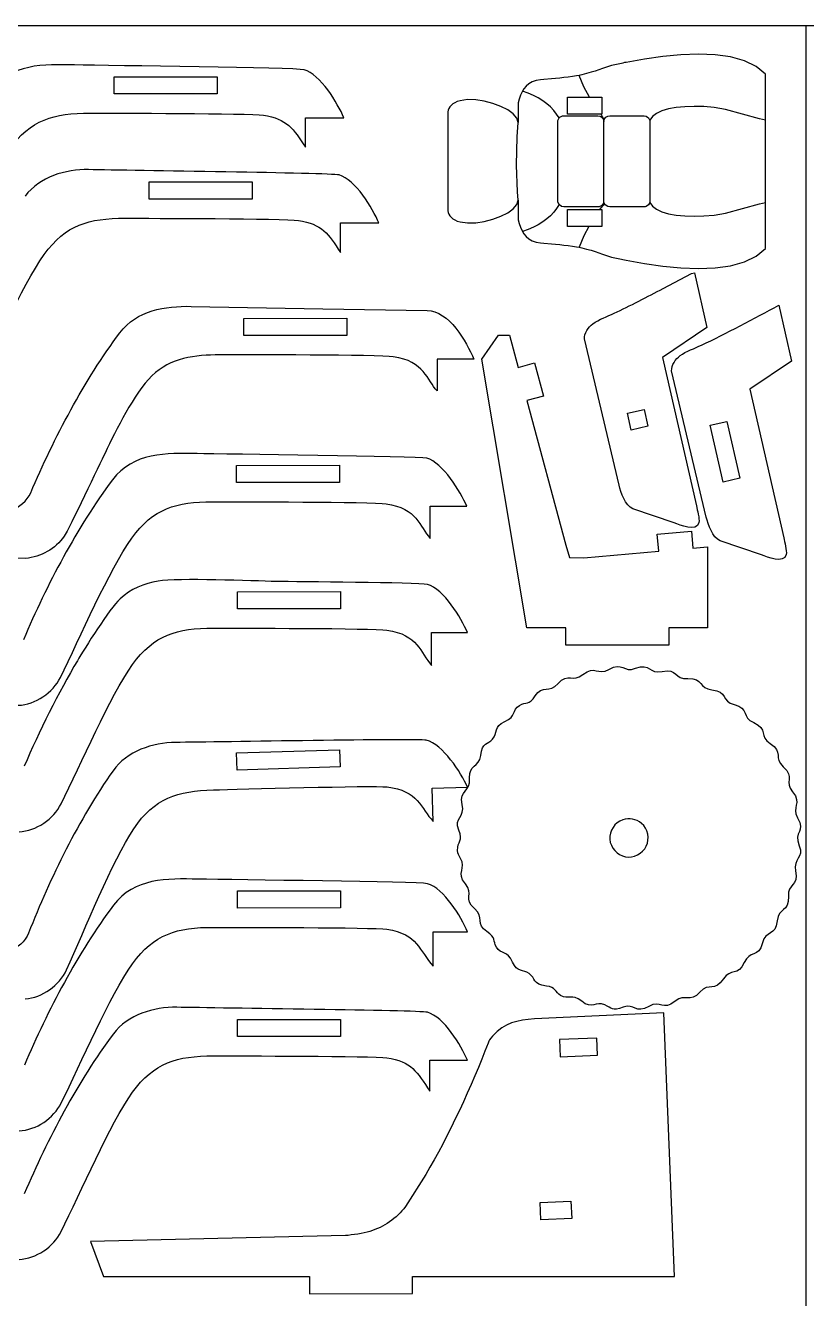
# Model space of a CAD drawing. Extents: x 19 to 601, y 5 to 578.
# Drawn here: x 193.5 to 309.5, y 389 to 578.3 of the extents above; entities that cross this region are included whole.
import ezdxf

# ---------------------------------------------------------------- set-up
doc = ezdxf.new("R2010")
doc.units = 0
doc.layers.get('0').update_dxf_attribs({"linetype": 'CONTINUOUS'})

msp = doc.modelspace()

# ---------------------------------------------------------------- linework, layer by layer
at = {"color": 175}
for p, q in [((19.466187, 578.307914), (599.466187, 578.307914)), ((309.466187, 8.307914), (309.466187, 578.307914))]:
    msp.add_line(p, q, dxfattribs=at)
at = {"color": 3}
for p, q in [((288.180387, 573.697114), (285.455587, 573.312014)), ((290.876387, 573.951114), (288.180387, 573.697114)), ((293.489487, 574.044314), (290.876387, 573.951114)), ((295.965787, 573.947214), (293.489487, 574.044314)), ((298.251087, 573.630214), (295.965787, 573.947214)), ((300.291487, 573.063614), (298.251087, 573.630214)), ((278.686287, 571.726214), (278.127587, 571.533314)), ((279.202587, 571.910814), (278.686287, 571.726214)), ((279.682987, 572.080114), (279.202587, 571.910814)), ((280.133687, 572.227014), (279.682987, 572.080114)), ((280.560887, 572.344614), (280.133687, 572.227014)), ((280.802787, 572.402314), (280.560887, 572.344614)), ((281.045287, 572.459014), (280.802787, 572.402314)), ((281.288287, 572.514614), (281.045287, 572.459014)), ((281.531787, 572.569114), (281.288287, 572.514614)), ((281.775887, 572.622614), (281.531787, 572.569114)), ((282.020287, 572.675014), (281.775887, 572.622614)), ((282.265187, 572.726314), (282.020287, 572.675014)), ((282.510387, 572.776414), (282.265187, 572.726314)), ((282.755887, 572.825514), (282.510387, 572.776414)), ((285.455587, 573.312014), (282.755887, 572.825514)), ((302.032987, 572.217814), (300.291487, 573.063614)), ((303.421487, 571.063214), (302.032987, 572.217814)), ((268.773387, 569.914114), (268.290987, 569.639614)), ((269.341687, 570.111314), (268.773387, 569.914114)), ((270.004587, 570.223714), (269.341687, 570.111314)), ((270.501787, 570.269114), (270.004587, 570.223714)), ((271.626287, 570.368714), (270.501787, 570.269114)), ((272.234087, 570.425114), (271.626287, 570.368714)), ((272.859487, 570.487414), (272.234087, 570.425114)), ((273.492887, 570.556614), (272.859487, 570.487414)), ((274.124587, 570.633914), (273.492887, 570.556614)), ((274.744687, 570.720514), (274.124587, 570.633914)), ((275.343887, 570.817314), (274.744687, 570.720514)), ((275.731687, 570.889514), (275.343887, 570.817314)), ((276.134787, 570.973914), (275.731687, 570.889514)), ((276.858187, 571.150114), (276.134787, 570.973914)), ((277.520387, 571.338914), (276.858187, 571.150114)), ((278.127587, 571.533314), (277.520387, 571.338914)), ((303.421487, 564.242114), (303.421487, 571.063214)), ((267.039887, 567.920214), (266.852187, 567.373014)), ((267.268687, 568.428114), (267.039887, 567.920214)), ((267.331987, 568.545914), (267.268687, 568.428114)), ((267.547487, 568.889014), (267.331987, 568.545914)), ((267.885287, 569.295314), (267.547487, 568.889014)), ((268.290987, 569.639614), (267.885287, 569.295314)), ((256.394787, 565.970414), (256.298287, 565.721414)), ((256.537387, 566.207814), (256.394787, 565.970414)), ((256.729987, 566.430814), (256.537387, 566.207814)), ((256.977287, 566.636314), (256.729987, 566.430814)), ((257.282887, 566.821514), (256.977287, 566.636314)), ((257.651787, 566.983514), (257.282887, 566.821514)), ((258.087887, 567.119514), (257.651787, 566.983514)), ((259.176087, 567.276514), (258.087887, 567.119514)), ((260.388587, 567.244714), (259.176087, 567.276514)), ((261.657987, 567.050014), (260.388587, 567.244714)), ((262.916887, 566.718014), (261.657987, 567.050014)), ((264.097987, 566.274414), (262.916887, 566.718014)), ((265.133887, 565.745014), (264.097987, 566.274414)), ((266.852187, 567.373014), (266.696787, 566.794014)), ((266.696787, 566.794014), (266.696787, 563.899114)), ((235.076887, 560.209814), (235.076887, 564.585814)), ((235.076887, 564.585814), (240.804287, 564.585814)), ((256.243487, 565.463614), (256.226287, 565.200014)), ((256.226287, 565.200014), (256.226287, 551.017214)), ((256.298287, 565.721414), (256.243487, 565.463614)), ((265.957287, 565.155514), (265.133887, 565.745014)), ((266.500687, 564.531614), (265.957287, 565.155514)), ((266.654987, 564.033914), (266.500687, 564.531614)), ((303.421487, 551.975214), (303.421487, 564.242114)), ((266.696787, 563.899114), (266.654987, 564.033914)), ((256.226287, 551.017214), (256.243487, 550.753714)), ((265.133887, 550.472314), (265.957287, 551.061814)), ((265.957287, 551.061814), (266.500687, 551.685614)), ((266.500687, 551.685614), (266.696787, 552.318114)), ((266.696787, 552.318114), (266.696787, 549.423314)), ((303.421487, 545.154014), (303.421487, 551.975214)), ((240.278987, 544.570014), (240.278987, 548.946014)), ((240.278987, 548.946014), (246.006387, 548.946014)), ((256.243487, 550.753714), (256.298287, 550.495914)), ((256.298287, 550.495914), (256.394787, 550.246914)), ((256.394787, 550.246914), (256.537387, 550.009514)), ((256.537387, 550.009514), (256.729987, 549.786614)), ((256.729987, 549.786614), (256.977287, 549.581114)), ((256.977287, 549.581114), (257.282887, 549.395914)), ((257.282887, 549.395914), (257.651787, 549.233814)), ((257.651787, 549.233814), (258.087887, 549.097914)), ((258.087887, 549.097914), (259.176087, 548.940914)), ((259.176087, 548.940914), (260.388587, 548.972614)), ((260.388587, 548.972614), (261.657987, 549.167314)), ((261.657987, 549.167314), (262.916887, 549.499314)), ((262.916887, 549.499314), (264.097987, 549.942914)), ((264.097987, 549.942914), (265.133887, 550.472314)), ((266.696787, 549.423314), (266.852187, 548.844314)), ((266.852187, 548.844314), (267.039887, 548.297114)), ((267.039887, 548.297114), (267.268687, 547.789314)), ((267.268687, 547.789314), (267.331987, 547.671414)), ((267.331987, 547.671414), (267.547487, 547.328414)), ((267.547487, 547.328414), (267.885287, 546.922014)), ((267.885287, 546.922014), (268.290987, 546.577814)), ((268.290987, 546.577814), (268.773387, 546.303314)), ((268.773387, 546.303314), (269.341687, 546.106114)), ((269.341687, 546.106114), (270.004587, 545.993714)), ((270.004587, 545.993714), (270.501787, 545.948314)), ((270.501787, 545.948314), (271.626287, 545.848714)), ((271.626287, 545.848714), (272.234087, 545.792214)), ((272.234087, 545.792214), (272.859487, 545.730014)), ((272.859487, 545.730014), (273.492887, 545.660714)), ((273.492887, 545.660714), (274.124587, 545.583314)), ((274.124587, 545.583314), (274.744687, 545.496814)), ((274.744687, 545.496814), (275.343887, 545.400014)), ((275.343887, 545.400014), (275.731687, 545.327814)), ((275.731687, 545.327814), (276.134787, 545.243314)), ((276.134787, 545.243314), (276.858187, 545.067114)), ((302.032987, 543.999514), (303.421487, 545.154014)), ((276.858187, 545.067114), (277.520387, 544.878314)), ((277.520387, 544.878314), (278.127587, 544.684014)), ((278.127587, 544.684014), (278.686287, 544.491014)), ((278.686287, 544.491014), (279.202587, 544.306414)), ((279.202587, 544.306414), (279.682987, 544.137214)), ((279.682987, 544.137214), (280.133687, 543.990314)), ((280.133687, 543.990314), (280.560887, 543.872714)), ((280.560887, 543.872714), (280.802787, 543.815014)), ((280.802787, 543.815014), (281.045287, 543.758314)), ((281.045287, 543.758314), (281.288287, 543.702714)), ((281.288287, 543.702714), (281.531787, 543.648214)), ((281.531787, 543.648214), (281.775887, 543.594714)), ((281.775887, 543.594714), (282.020287, 543.542314)), ((282.020287, 543.542314), (282.265187, 543.491114)), ((282.265187, 543.491114), (282.510387, 543.440914)), ((282.510387, 543.440914), (282.755887, 543.391814)), ((282.755887, 543.391814), (285.455587, 542.905314)), ((300.291487, 543.153814), (302.032987, 543.999514)), ((285.455587, 542.905314), (288.180387, 542.520214)), ((288.180387, 542.520214), (290.876387, 542.266314)), ((288.207787, 539.191114), (292.448887, 541.449114)), ((290.876387, 542.266314), (293.489487, 542.173014)), ((292.448887, 541.449114), (292.877987, 541.546814)), ((292.877987, 541.546814), (294.736487, 533.382414)), ((293.489487, 542.173014), (295.965787, 542.270114)), ((295.965787, 542.270114), (298.251087, 542.587214)), ((298.251087, 542.587214), (300.291487, 543.153814)), ((218.095287, 536.543614), (237.668687, 536.182314)), ((237.668687, 536.182314), (253.148587, 535.929714)), ((305.412087, 536.702614), (307.308587, 528.373114)), ((261.271687, 528.696514), (263.790787, 532.261614)), ((263.790787, 532.261614), (265.385187, 532.261614)), ((265.385187, 532.261614), (266.668987, 527.470314)), ((294.736487, 533.382414), (288.143087, 528.957814)), ((281.681287, 509.961614), (276.530087, 531.691414)), ((260.125287, 528.688014), (254.634087, 528.681214)), ((254.634087, 528.681214), (254.639887, 523.973914)), ((268.000487, 488.742414), (261.271687, 528.696514)), ((266.668987, 527.470314), (269.131987, 528.130114)), ((269.131987, 528.130114), (270.451987, 523.203914)), ((288.143087, 528.957814), (293.172287, 506.867314)), ((307.308587, 528.373114), (301.106287, 524.211314)), ((294.644487, 505.215114), (289.493487, 526.944914)), ((270.451987, 523.203914), (267.988987, 522.544114)), ((267.988987, 522.544114), (273.749087, 501.047114)), ((301.106287, 524.211314), (306.135587, 502.120814)), ((253.631587, 506.827614), (259.045587, 506.834314)), ((253.637587, 502.035214), (253.631587, 506.827614)), ((289.858187, 504.341214), (283.730387, 506.433514)), ((287.344187, 502.681214), (292.424787, 503.125714)), ((287.566487, 500.140714), (287.344187, 502.681214)), ((292.424787, 503.125714), (292.646987, 500.585314)), ((302.821487, 499.594614), (296.693587, 501.687014)), ((273.749087, 501.047114), (274.323087, 499.188514)), ((276.434487, 499.166814), (287.566487, 500.140714)), ((292.646987, 500.585314), (294.808187, 500.774414)), ((294.808187, 500.774414), (294.808187, 488.742414)), ((193.502087, 499.078114), (154.714987, 499.152914)), ((274.323087, 499.188514), (276.434487, 499.166814)), ((273.754387, 488.742414), (268.000487, 488.742414)), ((273.754387, 486.192414), (273.754387, 488.742414)), ((294.808187, 488.742414), (289.054387, 488.742414)), ((289.054387, 488.742414), (289.054387, 486.192414)), ((253.824887, 488.038014), (259.161587, 488.044614)), ((253.830987, 483.160614), (253.824887, 488.038014)), ((289.054387, 486.192414), (273.754387, 486.192414)), ((253.933387, 464.916114), (259.189287, 465.073114)), ((254.081587, 459.956714), (253.933387, 464.916114)), ((254.057887, 443.559314), (259.161587, 443.565614)), ((254.064287, 438.427714), (254.057887, 443.559314)), ((288.311187, 431.526014), (269.134687, 430.589914)), ((289.928787, 392.289914), (288.311187, 431.526014)), ((253.571787, 419.850814), (253.592987, 424.443514)), ((253.592987, 424.443514), (259.161587, 424.450414)), ((252.969287, 407.467814), (249.948887, 402.696914)), ((234.685587, 398.263714), (203.149587, 397.517714)), ((203.149587, 397.517714), (205.109987, 392.290114)), ((241.057087, 398.388414), (234.685587, 398.263714)), ((205.109987, 392.290114), (235.694187, 392.290014)), ((235.694187, 392.290014), (235.696687, 389.740114)), ((250.996487, 389.754714), (250.994187, 392.290014)), ((250.994187, 392.290014), (289.928787, 392.289914)), ((235.696687, 389.740114), (250.996487, 389.754714))]:
    msp.add_line(p, q, dxfattribs=at)
at = {"color": 7}
for p, q in [((206.653587, 568.137914), (206.653587, 570.687914)), ((206.653587, 570.687914), (221.953587, 570.687914)), ((221.953587, 570.687914), (221.953587, 568.137914)), ((221.953587, 568.137914), (206.653587, 568.137914)), ((274.021387, 565.114814), (274.021387, 567.664814)), ((274.021387, 567.664814), (277.266687, 567.649814)), ((277.266687, 567.649814), (279.121387, 567.664814)), ((279.121387, 567.664814), (279.121387, 565.114814)), ((278.959487, 565.114814), (274.021387, 565.114814)), ((279.121387, 565.114814), (278.959487, 565.114814)), ((211.855687, 552.498114), (211.855687, 555.048214)), ((211.855687, 555.048214), (227.155687, 555.048214)), ((227.155687, 555.048214), (227.155687, 552.498114)), ((227.155687, 552.498114), (211.855687, 552.498114)), ((274.021387, 548.406814), (274.021387, 550.956814)), ((274.021387, 550.956814), (278.847087, 550.956814)), ((278.847087, 550.956814), (279.121387, 550.956814)), ((279.121387, 550.956814), (279.121387, 548.406814)), ((277.180087, 548.406814), (274.021387, 548.406814)), ((279.121387, 548.406814), (277.180087, 548.406814)), ((225.935987, 534.753214), (241.249887, 534.772314)), ((225.939187, 532.200914), (225.935987, 534.753214)), ((241.249887, 534.772314), (241.253087, 532.220014)), ((241.253087, 532.220014), (225.939187, 532.200914)), ((282.919187, 520.639314), (285.405687, 521.205414)), ((283.485387, 518.153014), (282.919187, 520.639314)), ((285.405687, 521.205414), (285.971787, 518.719014)), ((285.971787, 518.719014), (283.485387, 518.153014)), ((295.203187, 518.876514), (297.689687, 519.442514)), ((297.127987, 510.422814), (295.203187, 518.876514)), ((297.689687, 519.442514), (299.614287, 510.988914)), ((224.856187, 512.899514), (240.170087, 512.918614)), ((224.859387, 510.347214), (224.856187, 512.899514)), ((240.170087, 512.918614), (240.173287, 510.366314)), ((240.173287, 510.366314), (224.859387, 510.347214)), ((299.614287, 510.988914), (297.127987, 510.422814)), ((224.972187, 494.109814), (240.286087, 494.128914)), ((224.975387, 491.557514), (224.972187, 494.109814)), ((240.286087, 494.128914), (240.289287, 491.576614)), ((240.289287, 491.576614), (224.975387, 491.557514)), ((224.846787, 470.156414), (240.151087, 470.613614)), ((224.922987, 467.605614), (224.846787, 470.156414)), ((240.151087, 470.613614), (240.227187, 468.062914)), ((240.227187, 468.062914), (224.922987, 467.605614)), ((224.978587, 449.629714), (240.289687, 449.648814)), ((224.981787, 447.077814), (224.978587, 449.629714)), ((240.289687, 449.648814), (240.292887, 447.096814)), ((240.292887, 447.096814), (224.981787, 447.077814)), ((224.972287, 430.515614), (240.286187, 430.534714)), ((224.975487, 427.963314), (224.972287, 430.515614)), ((240.286187, 430.534714), (240.289387, 427.982414)), ((240.289387, 427.982414), (224.975487, 427.963314)), ((278.370487, 427.749814), (272.819087, 427.521014)), ((272.819087, 427.521014), (272.924087, 424.973014)), ((278.475587, 425.201914), (278.370487, 427.749814)), ((272.924087, 424.973014), (278.475587, 425.201914)), ((269.953287, 403.290714), (274.539387, 403.479814)), ((270.058387, 400.742914), (269.953287, 403.290714)), ((274.539387, 403.479814), (274.644387, 400.932014)), ((274.644387, 400.932014), (270.058387, 400.742914))]:
    msp.add_line(p, q, dxfattribs=at)
at = {"color": 1}
for p, q in [((276.468887, 569.195214), (275.731687, 570.889514)), ((268.170387, 568.241714), (267.331987, 568.545914)), ((268.950087, 567.902614), (268.170387, 568.241714)), ((269.670987, 567.528714), (268.950087, 567.902614)), ((277.266687, 567.649814), (276.468887, 569.195214)), ((270.333087, 567.120014), (269.670987, 567.528714)), ((270.936487, 566.676414), (270.333087, 567.120014)), ((271.481287, 566.197914), (270.936487, 566.676414)), ((271.967187, 565.684614), (271.481287, 566.197914)), ((290.162087, 566.105714), (289.017787, 565.893914)), ((291.437587, 566.234014), (290.162087, 566.105714)), ((292.818687, 566.277314), (291.437587, 566.234014)), ((294.279787, 566.234214), (292.818687, 566.277314)), ((295.795287, 566.103214), (294.279787, 566.234214)), ((297.490887, 565.802614), (295.795287, 566.103214)), ((272.394387, 565.136414), (271.967187, 565.684614)), ((272.762787, 564.553414), (272.394387, 565.136414)), ((272.593987, 564.164214), (272.762787, 564.553414)), ((272.593987, 552.053214), (272.593987, 564.164214)), ((272.762787, 564.553414), (272.890987, 564.674514)), ((272.890987, 564.674514), (273.295987, 564.866314)), ((273.295987, 564.866314), (278.549487, 564.880414)), ((278.549487, 564.880414), (278.853187, 564.825614)), ((278.853187, 564.825614), (279.110887, 564.674514)), ((279.110887, 564.674514), (279.367287, 564.311514)), ((279.367287, 564.311514), (279.422087, 564.007914)), ((279.422087, 564.007914), (279.436187, 564.164214)), ((279.436187, 564.164214), (279.541687, 564.447414)), ((279.541687, 564.447414), (279.733287, 564.674514)), ((279.733287, 564.674514), (279.990987, 564.825614)), ((279.990987, 564.825614), (280.294587, 564.880414)), ((280.294587, 564.880414), (285.391787, 564.880414)), ((285.391787, 564.880414), (285.695387, 564.825614)), ((285.695387, 564.825614), (286.058387, 564.569214)), ((286.058387, 564.569214), (286.250187, 564.164214)), ((286.264287, 564.242114), (286.250187, 564.164214)), ((286.250187, 564.164214), (286.250187, 552.053214)), ((286.627887, 564.772714), (286.264287, 564.242114)), ((287.225087, 565.225914), (286.627887, 564.772714)), ((288.030287, 565.600214), (287.225087, 565.225914)), ((289.017787, 565.893914), (288.030287, 565.600214)), ((302.554087, 564.417014), (297.490887, 565.802614)), ((303.421487, 564.242114), (302.554087, 564.417014)), ((266.536087, 561.768614), (266.696787, 563.899114)), ((279.422087, 552.209514), (279.422087, 564.007914)), ((266.467287, 557.558414), (266.536087, 561.768614)), ((266.604987, 553.588214), (266.467287, 557.558414)), ((266.696787, 552.318114), (266.604987, 553.588214)), ((272.394387, 551.081014), (271.967187, 550.532814)), ((272.762787, 551.664014), (272.394387, 551.081014)), ((272.762787, 551.664014), (272.593987, 552.053214)), ((273.148687, 551.391814), (272.762787, 551.664014)), ((273.452387, 551.337014), (273.148687, 551.391814)), ((278.705787, 551.351114), (273.452387, 551.337014)), ((279.110887, 551.542814), (278.705787, 551.351114)), ((278.847087, 550.956814), (279.541687, 551.770014)), ((279.367287, 551.905814), (279.110887, 551.542814)), ((279.436187, 552.053214), (279.422087, 552.209514)), ((279.541687, 551.770014), (279.436187, 552.053214)), ((279.627987, 551.648214), (279.541687, 551.770014)), ((279.990987, 551.391814), (279.627987, 551.648214)), ((280.294587, 551.337014), (279.990987, 551.391814)), ((285.547987, 551.351114), (280.294587, 551.337014)), ((285.695387, 551.391814), (285.547987, 551.351114)), ((286.058387, 551.648214), (285.695387, 551.391814)), ((286.209487, 551.905814), (286.058387, 551.648214)), ((286.250187, 552.053214), (286.209487, 551.905814)), ((286.250187, 552.053214), (286.264287, 551.975214)), ((286.264287, 551.975214), (286.627887, 551.444514)), ((286.627887, 551.444514), (287.225087, 550.991314)), ((287.225087, 550.991314), (288.030287, 550.617114)), ((297.490887, 550.414714), (302.554087, 551.800314)), ((302.554087, 551.800314), (303.421487, 551.975214)), ((270.333087, 549.097414), (269.670987, 548.688614)), ((270.936487, 549.541014), (270.333087, 549.097414)), ((271.481287, 550.019514), (270.936487, 549.541014)), ((271.967187, 550.532814), (271.481287, 550.019514)), ((288.030287, 550.617114), (289.017787, 550.323414)), ((289.017787, 550.323414), (290.162087, 550.111614)), ((290.162087, 550.111614), (291.437587, 549.983314)), ((291.437587, 549.983314), (292.818687, 549.940014)), ((292.818687, 549.940014), (294.279787, 549.983114)), ((294.279787, 549.983114), (295.795287, 550.114214)), ((295.795287, 550.114214), (297.490887, 550.414714)), ((268.170387, 547.975614), (267.331987, 547.671414)), ((268.950087, 548.314714), (268.170387, 547.975614)), ((269.670987, 548.688614), (268.950087, 548.314714)), ((277.180087, 548.406814), (276.468887, 547.022114)), ((276.468887, 547.022114), (275.731687, 545.327814))]:
    msp.add_line(p, q, dxfattribs=at)
at = {"color": 3}
for points in [[(200.802687, 572.443214), (196.272487, 572.543314), (191.310787, 572.660814), (188.252187, 568.582314)], [(234.877687, 571.726814), (233.363987, 572.012114), (206.190887, 572.335814), (200.802687, 572.443214)], [(240.804287, 564.585814), (239.857187, 566.768114), (237.317687, 571.042014), (234.877687, 571.726814)], [(191.087287, 559.885114), (194.250387, 564.306314), (197.707587, 565.297814), (203.096687, 565.280814)], [(203.096687, 565.280814), (206.648587, 565.269614), (226.707587, 565.257414), (228.836987, 564.956814)], [(228.836987, 564.956814), (232.361687, 564.459314), (233.319287, 562.913414), (235.076887, 560.209814)], [(202.882487, 556.872414), (199.458387, 556.947014), (195.587787, 555.787614), (193.454287, 552.942514)], [(240.079887, 556.087014), (238.545587, 556.376214), (209.216487, 556.734514), (202.882487, 556.872414)], [(246.006387, 548.946014), (245.059587, 551.128314), (242.519887, 555.402014), (240.079887, 556.087014)], [(196.289387, 544.245314), (199.452387, 548.666414), (202.909787, 549.658114), (208.298787, 549.641014)], [(208.298787, 549.641014), (211.851487, 549.629714), (231.909187, 549.617614), (234.039087, 549.317114)], [(234.039087, 549.317114), (237.563687, 548.819514), (238.521587, 547.273714), (240.278987, 544.570014)], [(185.671987, 523.578014), (188.607187, 529.480214), (192.894987, 539.500714), (196.289387, 544.245314)], [(280.951887, 535.522314), (283.221187, 536.574614), (285.985987, 538.024014), (288.207787, 539.191114)], [(207.520587, 532.622814), (210.008387, 535.948914), (214.292987, 536.616814), (218.095287, 536.543614)], [(253.148587, 535.929714), (256.402487, 535.886214), (258.972487, 531.336114), (260.125287, 528.688014)], [(293.914987, 530.775814), (297.505987, 532.440814), (301.874687, 534.819014), (305.412087, 536.702614)], [(276.530087, 531.691414), (276.470987, 532.521314), (277.107387, 533.472414), (277.785787, 533.964914)], [(277.785787, 533.964914), (278.649887, 534.592014), (279.982287, 535.072714), (280.951887, 535.522314)], [(194.281687, 508.836714), (197.773387, 517.007314), (202.236587, 525.558214), (207.520587, 532.622814)], [(290.749287, 529.218314), (291.613187, 529.845514), (292.945387, 530.326314), (293.914987, 530.775814)], [(222.382687, 529.336814), (218.700687, 529.323614), (215.050687, 528.926714), (212.293787, 526.219914)], [(248.146687, 529.044514), (246.014387, 529.342714), (225.938487, 529.330014), (222.382687, 529.336814)], [(254.639887, 523.973914), (253.194187, 525.559514), (252.777987, 528.396714), (248.146687, 529.044514)], [(289.493487, 526.944914), (289.434287, 527.775014), (290.070887, 528.725914), (290.749287, 529.218314)], [(212.293787, 526.219914), (209.592787, 523.568014), (206.987387, 518.136014), (205.316987, 514.737514)], [(205.316987, 514.737514), (204.584487, 513.231314), (199.915587, 503.331114), (199.249587, 502.362014)], [(218.997887, 514.649114), (214.475287, 514.744114), (209.472687, 514.822614), (206.440787, 510.769114)], [(253.104687, 513.974514), (251.657487, 514.245414), (222.804887, 514.579714), (218.997887, 514.649114)], [(259.045587, 506.834314), (258.094687, 509.017614), (255.547987, 513.292114), (253.104687, 513.974514)], [(206.440787, 510.769114), (201.156687, 503.704614), (196.693587, 495.153514), (193.201887, 486.983014)], [(283.730387, 506.433514), (282.570087, 506.952014), (281.987387, 508.823814), (281.681287, 509.961614)], [(187.217287, 505.493914), (189.803287, 505.539614), (193.174887, 506.246814), (194.281687, 508.836714)], [(209.289287, 502.067514), (212.449487, 506.496614), (215.908987, 507.493514), (221.302887, 507.483114)], [(221.302887, 507.483114), (224.858687, 507.476314), (244.934587, 507.489014), (247.066887, 507.190814)], [(247.066887, 507.190814), (251.744587, 506.536514), (252.033087, 503.794814), (253.637587, 502.035214)], [(293.172287, 506.867314), (293.299187, 506.271314), (293.665887, 504.962514), (293.543087, 504.404514)], [(293.543087, 504.404514), (293.221487, 502.943214), (290.720187, 504.052214), (289.858187, 504.341214)], [(296.693587, 501.687014), (295.533487, 502.205614), (294.950987, 504.077014), (294.644487, 505.215114)], [(199.249587, 502.362014), (197.951687, 500.473514), (195.786687, 499.266214), (193.502087, 499.078114)], [(198.687987, 481.368314), (201.617987, 487.279414), (205.898087, 497.314614), (209.289287, 502.067514)], [(306.135587, 502.120814), (306.262587, 501.524514), (306.628887, 500.216214), (306.506287, 499.658014)], [(306.506287, 499.658014), (306.184787, 498.196614), (303.683387, 499.305714), (302.821487, 499.594614)], [(230.731087, 495.642414), (227.310287, 495.707214), (216.112687, 496.181714), (213.207587, 495.700814)], [(213.207587, 495.700814), (211.121987, 495.355614), (209.102087, 494.515814), (207.548787, 493.052914)], [(253.220687, 495.184814), (251.622987, 495.483814), (233.858887, 495.590514), (230.731087, 495.642414)], [(259.161587, 488.044614), (258.210687, 490.228014), (255.663987, 494.502414), (253.220687, 495.184814)], [(207.548787, 493.052914), (205.971787, 491.567614), (202.309887, 485.727014), (201.207787, 483.863314)], [(209.405287, 483.277814), (212.565487, 487.706914), (216.024987, 488.703814), (221.418887, 488.693414)], [(221.418887, 488.693414), (224.974687, 488.686614), (245.050587, 488.699314), (247.182887, 488.401114)], [(247.182887, 488.401114), (251.857787, 487.747214), (252.129487, 485.026814), (253.830987, 483.160614)], [(201.207787, 483.863314), (198.486487, 479.261414), (195.443387, 473.166414), (193.317887, 468.193314)], [(198.803987, 462.578714), (201.733987, 468.489814), (206.014087, 478.524914), (209.405287, 483.277814)], [(276.302587, 481.801014), (278.116187, 483.315814), (278.487587, 481.559214), (280.185387, 482.574014)], [(280.185387, 482.574014), (282.214687, 483.786914), (282.306187, 481.993114), (284.142087, 482.730414)], [(284.142087, 482.730414), (286.334287, 483.610914), (286.146587, 481.824914), (288.074087, 482.265714)], [(288.074087, 482.265714), (290.377787, 482.792614), (289.910487, 481.058414), (291.885187, 481.191814)], [(192.422287, 477.224414), (194.992187, 477.327514), (197.559587, 479.091914), (198.687987, 481.368314)], [(272.588287, 480.429814), (274.142787, 482.210114), (274.783587, 480.532214), (276.302587, 481.801014)], [(291.885187, 481.191814), (294.243687, 481.351114), (293.510087, 479.711814), (295.481287, 479.534814)], [(269.227587, 478.647114), (270.289287, 480.336814), (271.364687, 479.028414), (272.588287, 480.429814)], [(295.481287, 479.534814), (297.834787, 479.323514), (296.854987, 477.818714), (298.773787, 477.335714)], [(264.686987, 474.799914), (266.506987, 475.582114), (265.686687, 476.471414), (266.911487, 477.213114)], [(266.911487, 477.213114), (267.844687, 477.778114), (268.317787, 477.199114), (269.227587, 478.647114)], [(298.773787, 477.335714), (301.065687, 476.758814), (299.862387, 475.425414), (301.681887, 474.648614)], [(262.888587, 472.213714), (263.680887, 473.134714), (263.031487, 474.088414), (264.686987, 474.799914)], [(301.681887, 474.648614), (303.854187, 473.721014), (302.459087, 472.590814), (304.133287, 471.539914)], [(215.816587, 471.713114), (212.389787, 471.685614), (208.551987, 470.409614), (206.503187, 467.500314)], [(253.047687, 472.039014), (251.499087, 472.283214), (222.161487, 471.763714), (215.816587, 471.713114)], [(259.189287, 465.073114), (258.176787, 467.227814), (255.508887, 471.426914), (253.047687, 472.039014)], [(261.123187, 469.751114), (261.355687, 471.816614), (262.158587, 471.365114), (262.888587, 472.213714)], [(304.133287, 471.539914), (306.134987, 470.283414), (304.578987, 469.386514), (306.068887, 468.085514)], [(259.470387, 466.447614), (259.323587, 468.355314), (260.927387, 468.011614), (261.123187, 469.751114)], [(306.068887, 468.085514), (307.849387, 466.530814), (306.171387, 465.890114), (307.440287, 464.370914)], [(206.503187, 467.500314), (201.424287, 460.288014), (197.209487, 451.615414), (193.952787, 443.349414)], [(258.388887, 462.487514), (257.882587, 464.759914), (259.646487, 464.159414), (259.470387, 466.447614)], [(209.599087, 458.885514), (212.630887, 463.402314), (216.059287, 464.497514), (221.450487, 464.641414)], [(221.450487, 464.641414), (225.003787, 464.736314), (245.068887, 465.323714), (247.207587, 465.086614)], [(247.207587, 465.086614), (251.894587, 464.567114), (252.218887, 461.885814), (254.081587, 459.956714)], [(307.440287, 464.370914), (308.954787, 462.557614), (307.198487, 462.185314), (308.213087, 460.488314)], [(192.538287, 458.434714), (195.108187, 458.537814), (197.675587, 460.302214), (198.803987, 462.578714)], [(257.874687, 458.668414), (257.117287, 460.556614), (258.827787, 460.517314), (258.388887, 462.487514)], [(308.213087, 460.488314), (309.480687, 458.368114), (307.533087, 458.547814), (308.442887, 456.343214)], [(199.596387, 437.895114), (202.355387, 443.886214), (206.345987, 454.038714), (209.599087, 458.885514)], [(257.671887, 455.653314), (257.679487, 457.070514), (258.542987, 457.002314), (257.874687, 458.668414)], [(308.442887, 456.343214), (309.180987, 454.554814), (307.494187, 454.398114), (307.904887, 452.599614)], [(258.872587, 450.663414), (257.357487, 452.478114), (259.114787, 452.848014), (258.099487, 454.546514)], [(258.099487, 454.546514), (257.827887, 455.000814), (257.743987, 455.112714), (257.671887, 455.653314)], [(307.904887, 452.599614), (308.431387, 450.294214), (306.697487, 450.763914), (306.830987, 448.788014)], [(219.121287, 451.378914), (214.587687, 451.473514), (209.622287, 451.584914), (206.566587, 447.499614)], [(253.221887, 450.704514), (251.706887, 450.988014), (224.513487, 451.278214), (219.121287, 451.378914)], [(259.161587, 443.565614), (258.211787, 445.747914), (255.664187, 450.022314), (253.221887, 450.704514)], [(260.243887, 446.948814), (258.463687, 448.503014), (260.141087, 449.144014), (258.872587, 450.663414)], [(306.830987, 448.788014), (306.990287, 446.430714), (305.350887, 447.162714), (305.173987, 445.192414)], [(206.566587, 447.499614), (201.283087, 440.435814), (196.822187, 431.887214), (193.330087, 423.717914)], [(262.026487, 443.588314), (260.336787, 444.650514), (261.645387, 445.725214), (260.243887, 446.948814)], [(305.173987, 445.192414), (304.962587, 442.838314), (303.457087, 443.817514), (302.974987, 441.900014)], [(193.952787, 443.349414), (192.920587, 440.729314), (189.571387, 439.926214), (186.988287, 439.806514)], [(209.414587, 438.799714), (212.574287, 443.228114), (216.032987, 444.224714), (221.425887, 444.214314)], [(221.425887, 444.214314), (224.980587, 444.207414), (245.053887, 444.220214), (247.185187, 443.922014)], [(247.185187, 443.922014), (251.843887, 443.270314), (251.990287, 440.702714), (254.064287, 438.427714)], [(263.460387, 441.272114), (262.895187, 442.205614), (263.475087, 442.677614), (262.026487, 443.588314)], [(265.873687, 439.047714), (265.092687, 440.866414), (264.201287, 440.048414), (263.460387, 441.272114)], [(302.974987, 441.900014), (302.398787, 439.608514), (301.064487, 440.810614), (300.287987, 438.992214)], [(193.452987, 433.574314), (196.018287, 433.750914), (198.533787, 435.587614), (199.596387, 437.895114)], [(198.815187, 418.104214), (201.745387, 424.014814), (206.023187, 434.046614), (209.414587, 438.799714)], [(268.332787, 437.349914), (267.437187, 437.986014), (266.548087, 437.477214), (265.873687, 439.047714)], [(270.922287, 435.483814), (268.737287, 435.729714), (269.341587, 436.633414), (268.332787, 437.349914)], [(300.287987, 438.992214), (299.359487, 436.817814), (298.231787, 438.216014), (297.179087, 436.539914)], [(272.982387, 434.100814), (272.211087, 434.578914), (272.223487, 435.337414), (270.922287, 435.483814)], [(297.179087, 436.539914), (295.921987, 434.538314), (295.027087, 436.095314), (293.724787, 434.604414)], [(276.142187, 433.214614), (274.619787, 434.480614), (274.198387, 433.347014), (272.982387, 434.100814)], [(290.010487, 433.233614), (288.195887, 431.718114), (287.826787, 433.475514), (286.126787, 432.460014)], [(293.724787, 434.604414), (292.170087, 432.824614), (291.528587, 434.501514), (290.010487, 433.233614)], [(215.988687, 432.330414), (212.561587, 432.401114), (208.688387, 431.235314), (206.556787, 428.385214)], [(253.220787, 431.590614), (251.679287, 431.879114), (222.333787, 432.199514), (215.988687, 432.330414)], [(259.161587, 424.450414), (258.211187, 426.633414), (255.663787, 430.908314), (253.220787, 431.590614)], [(279.574987, 432.671514), (278.196087, 433.284014), (277.657887, 431.954214), (276.142187, 433.214614)], [(282.293187, 432.346114), (280.603087, 431.712614), (280.635687, 432.200314), (279.574987, 432.671514)], [(286.126787, 432.460014), (284.138587, 431.272314), (283.976987, 432.977314), (282.293187, 432.346114)], [(269.134687, 430.589914), (266.549887, 430.417814), (264.663587, 430.017714), (262.898087, 428.049514)], [(206.556787, 428.385214), (201.272087, 421.319314), (196.811087, 412.770414), (193.317987, 404.599114)], [(262.898087, 428.049514), (262.388187, 427.481214), (262.430787, 427.535514), (262.215687, 426.970814)], [(262.215687, 426.970814), (259.875887, 420.828814), (256.281887, 413.036814), (252.969287, 407.467814)], [(209.405387, 419.683614), (212.565587, 424.112814), (216.024987, 425.109614), (221.418987, 425.099214)], [(221.418987, 425.099214), (224.974787, 425.092414), (245.050687, 425.105114), (247.182987, 424.806914)], [(247.182987, 424.806914), (250.787487, 424.302714), (251.710187, 422.709214), (253.571787, 419.850814)], [(198.804087, 398.984414), (201.734287, 404.895814), (206.013987, 414.930414), (209.405387, 419.683614)], [(192.550687, 413.961114), (195.120187, 414.064214), (197.686887, 415.828214), (198.815187, 418.104214)], [(249.948887, 402.696914), (248.621987, 400.915214), (246.760987, 399.647614), (244.639587, 399.009614)], [(192.538387, 394.840514), (195.108287, 394.943614), (197.675687, 396.708014), (198.804087, 398.984414)], [(244.639587, 399.009614), (243.705087, 398.728614), (242.034487, 398.450114), (241.057087, 398.388414)]]:
    msp.add_open_spline(points, degree=3, dxfattribs=at)
at = {"color": 1}
for points in [[(279.422087, 564.007914), (279.541687, 564.447414), (278.959487, 565.114814), (278.959487, 565.114814)], [(279.541687, 551.770014), (279.422087, 552.209514), (279.367287, 551.905814), (279.367287, 551.905814)]]:
    msp.add_open_spline(points, degree=3, dxfattribs=at)
at = {"color": 7}
for points in [[(282.217887, 460.214514), (281.040787, 459.804914), (280.216987, 458.552214), (280.307987, 457.308814)], [(283.692387, 460.322314), (283.201687, 460.350814), (282.738687, 460.395714), (282.217887, 460.214514)], [(285.023187, 459.678514), (284.605887, 460.038914), (284.158987, 460.167914), (283.692387, 460.322314)], [(285.727287, 456.273314), (286.270187, 457.395514), (285.966587, 458.863714), (285.023187, 459.678514)], [(280.307987, 457.308814), (280.398987, 456.065614), (281.396087, 454.945714), (282.620387, 454.711814)], [(282.620387, 454.711814), (283.844687, 454.477914), (285.184487, 455.151214), (285.727287, 456.273314)]]:
    msp.add_open_spline(points, degree=3, dxfattribs=at)

doc.saveas('drawing.dxf')
